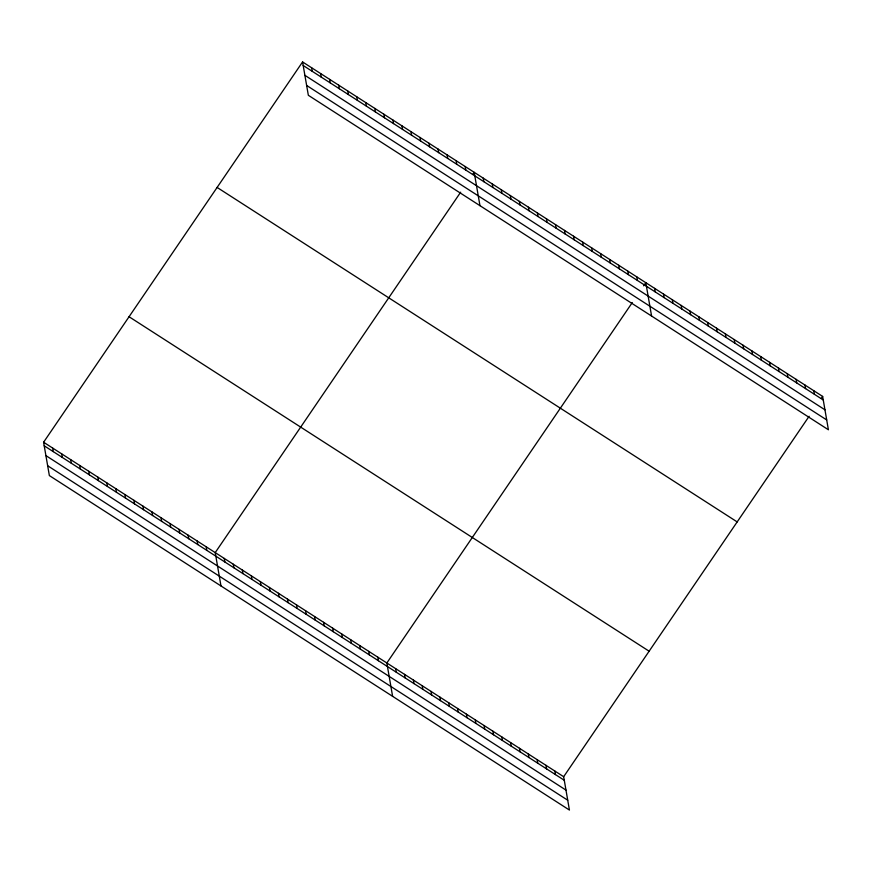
<?xml version="1.0" encoding="UTF-8"?>
<svg xmlns="http://www.w3.org/2000/svg" width="872" height="872" viewBox="0 0 872 872"><rect width="100%" height="100%" fill="white"/><g stroke="black" fill="none" stroke-linecap="round" stroke-linejoin="round"><path stroke-width="1.31" d="M809.107 416.282L563.661 776.712L569.427 810.055L49.355 475.578L43.6 442.235L302.573 61.945L822.645 396.422L828.4 429.765L308.339 95.288L302.573 61.945M460.667 192.189L215.221 552.608L220.976 585.962M472.777 174.411L474.194 172.318L479.96 205.661M632.287 302.562L386.841 662.993L392.607 696.336M643.678 285.831L645.814 282.692L651.58 316.046M821.217 398.504L822.645 396.422M303.194 65.498L823.255 399.976M304.884 75.33L824.956 409.807M306.639 85.456L826.7 419.933M217.117 187.436L737.178 521.914M129.067 316.743L649.128 651.21M43.6 442.235L563.661 776.712M44.21 445.799L564.282 780.266M45.911 455.62L565.972 790.097M47.666 465.757L567.727 800.224M813.794 390.732L814.415 394.286M804.954 385.043L805.575 388.607M796.114 379.364L796.736 382.917M787.274 373.674L787.896 377.227M778.434 367.984L779.045 371.548M769.595 362.305L770.205 365.858M760.755 356.615L761.365 360.169M751.915 350.925L752.525 354.49M743.075 345.247L743.685 348.8M734.224 339.557L734.845 343.11M725.384 333.867L726.005 337.431M716.544 328.188L717.166 331.742M707.704 322.498L708.326 326.052M698.864 316.808L699.475 320.373M690.024 311.13L690.635 314.683M681.185 305.44L681.795 309.004M672.345 299.75L672.955 303.314M663.505 294.071L664.115 297.625M654.665 288.381L655.275 291.946M636.789 276.882L637.399 280.446M627.753 271.083L628.363 274.636M618.717 265.273L619.338 268.827M609.692 259.464L610.302 263.017M600.655 253.654L601.266 257.207M591.619 247.844L592.241 251.398M582.594 242.035L583.204 245.588M573.558 236.225L574.168 239.778M564.522 230.415L565.143 233.969M555.497 224.605L556.107 228.159M546.461 218.796L547.071 222.349M537.425 212.986L538.046 216.539M528.388 207.176L529.01 210.73M519.363 201.367L519.974 204.92M510.327 195.557L510.938 199.11M501.291 189.747L501.912 193.311M492.266 183.938L492.876 187.502M483.23 178.128L483.84 181.692M465.168 166.508L465.779 170.073M456.132 160.699L456.743 164.263M554.821 771.022L555.442 774.587M447.096 154.889L447.718 158.453M545.981 765.333L546.591 768.897M438.071 149.079L438.681 152.644M537.141 759.654L537.752 763.207M429.035 143.27L429.645 146.834M528.301 753.964L528.912 757.528M419.999 137.46L420.62 141.024M519.461 748.274L520.072 751.838M410.974 131.65L411.584 135.215M510.621 742.595L511.232 746.149M401.938 125.851L402.548 129.405M501.771 736.905L502.392 740.47M392.901 120.042L393.523 123.595M492.931 731.227L493.552 734.78M383.865 114.232L384.487 117.785M484.091 725.537L484.712 729.09M374.84 108.422L375.451 111.976M475.251 719.847L475.872 723.411M365.804 102.613L366.425 106.166M466.411 714.168L467.021 717.721M356.768 96.803L357.389 100.356M457.571 708.478L458.182 712.032M347.743 90.993L348.353 94.547M448.731 702.788L449.342 706.353M338.707 85.184L339.317 88.737M439.891 697.11L440.502 700.663M329.671 79.374L330.292 82.927M431.051 691.42L431.662 694.973M320.645 73.564L321.256 77.118M422.212 685.73L422.822 689.294M311.609 67.754L312.22 71.308M413.361 680.051L413.982 683.604M404.521 674.361L405.142 677.915M395.681 668.671L396.302 672.236M377.805 657.183L378.426 660.736M368.78 651.373L369.39 654.927M359.744 645.563L360.354 649.117M350.708 639.754L351.329 643.307M341.682 633.944L342.293 637.497M332.646 628.134L333.257 631.688M323.61 622.325L324.231 625.878M314.585 616.515L315.195 620.068M305.549 610.705L306.159 614.259M296.513 604.896L297.134 608.46M287.488 599.086L288.098 602.65M278.451 593.276L279.062 596.84M269.415 587.466L270.037 591.031M260.379 581.657L261 585.221M251.354 575.847L251.964 579.411M242.318 570.037L242.928 573.602M233.282 564.228L233.903 567.792M224.257 558.418L224.867 561.982M206.184 546.798L206.806 550.363M197.159 541L197.77 544.553M188.123 535.19L188.734 538.743M179.087 529.38L179.708 532.934M170.062 523.571L170.672 527.124M161.026 517.761L161.636 521.314M151.99 511.951L152.611 515.505M142.964 506.142L143.575 509.695M133.928 500.332L134.539 503.885M124.892 494.522L125.514 498.076M115.856 488.712L116.477 492.266M106.831 482.903L107.441 486.456M97.795 477.093L98.416 480.646M88.759 471.283L89.38 474.837M79.734 465.474L80.344 469.027M70.697 459.664L71.308 463.228M61.661 453.854L62.283 457.418M52.636 448.045L53.247 451.609"/></g></svg>
